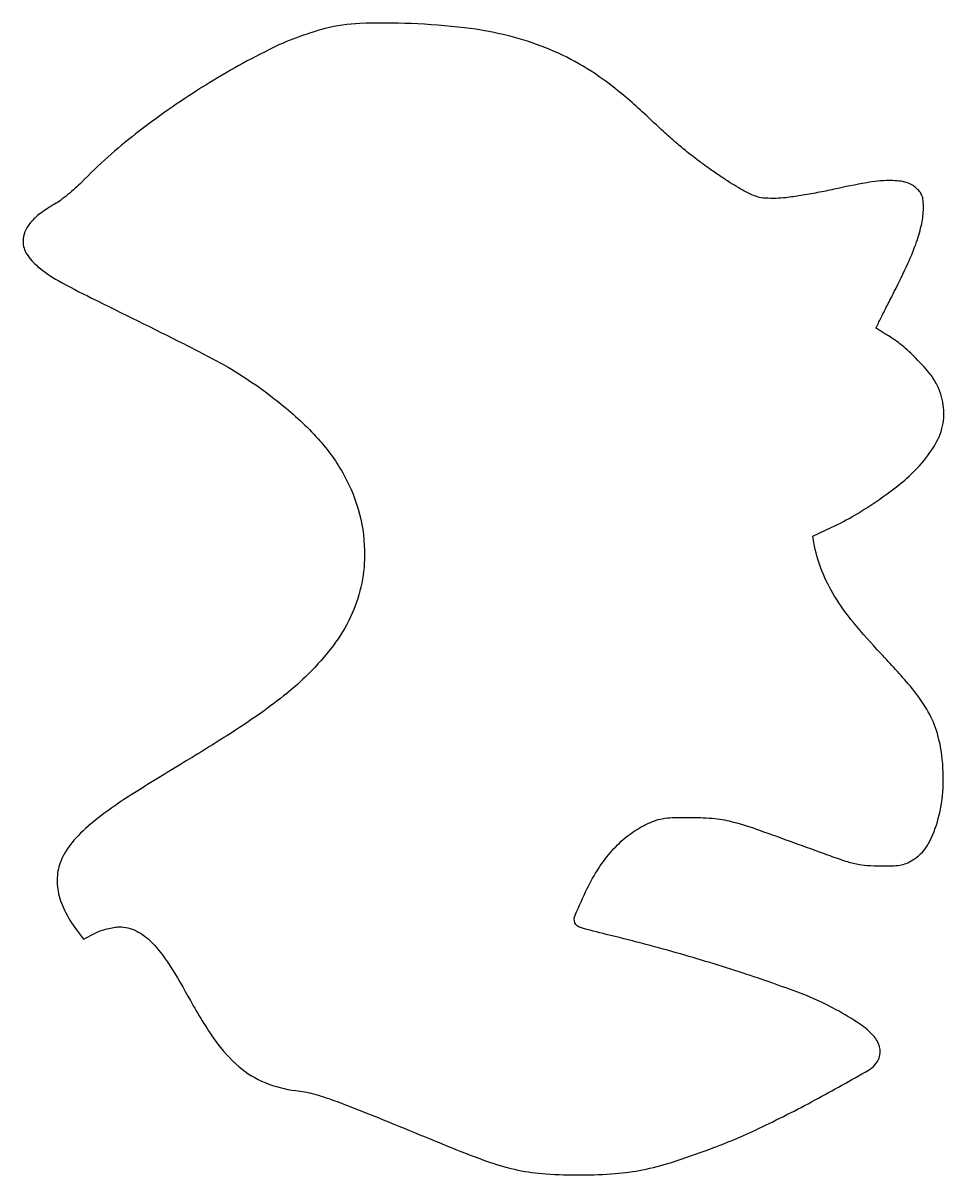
# Model space of a CAD drawing. Extents: x 0 to 322, y 1 to 403.
import ezdxf

# ---------------------------------------------------------------- set-up
doc = ezdxf.new("R2010")
doc.units = 0

msp = doc.modelspace()

# ---------------------------------------------------------------- linework, layer by layer
msp.add_lwpolyline([(105.5, 401.043237, 0.051261), (85.801113, 393.620398, 0.025), (62.368874, 380.427658, 0.024612), (39.305368, 364.239882, 0.034218), (20.5, 347.423832, -0.016595), (18.255296, 345.269602, -0.012312), (15.641376, 343.036349, -0.012475), (13.067147, 341.04896, -0.027292), (10.98128, 339.688514, 0.02728), (5.966377, 336.417857, 0.058978), (2.602618, 333.282453, 0.078238), (0.668409, 330.103064, 0.097907), (0, 326.722305, 0.144922), (1.325489, 322.245256, 0.07607), (5.220719, 317.870941, 0.045327), (12.276673, 313.035131, 0.013237), (23.937912, 306.908281, -0.001347), (56.242016, 290.903829, -0.011795), (70.372763, 283.434258, -0.023866), (79.963816, 277.453444, -0.016974), (90.132839, 269.894066, -0.040605), (103.040588, 257.763813, -0.05794), (112.16259, 244.973445, -0.063531), (117.52989, 231.412972, -0.064365), (119.288866, 217, -0.054032), (118.013572, 205.966293, -0.055243), (114.405648, 195.548752, -0.050927), (108.295195, 185.481923, -0.035652), (99.552971, 175.485845, -0.024962), (92.135548, 168.83416, -0.016531), (83.013128, 161.92723, -0.012668), (71.144748, 153.986518, -0.00551), (55, 144.01448, 0.006564), (36.676263, 132.643132, 0.024122), (25.548388, 124.752877, 0.038522), (18.443839, 118.239474, 0.069425), (13.905784, 111.789838, 0.085843), (12.081786, 105.960629, 0.079133), (12.244709, 99.682884, 0.069262), (14.452714, 93.068478, 0.046086), (18.655042, 86.254059), (21.09559, 83.008119), (25.189261, 85.096554, -0.033796), (27.071454, 85.901616, -0.021552), (29.35145, 86.590726, -0.021641), (31.656378, 87.075115, -0.037204), (33.609856, 87.250401, -0.123329), (39.475473, 85.875134, -0.082067), (45.044074, 81.733491, -0.050998), (51.036708, 74.101209, -0.015782), (58.456619, 61.5, 0.027839), (67.131781, 47.54739, 0.06322), (75.47464, 38.377364, 0.079146), (84.538795, 32.840515, 0.069792), (95.276547, 30.086845, -0.03808), (101.397618, 28.92359, -0.021955), (108.549898, 26.649632, -0.008566), (120.325263, 22.097797, -0.000774), (149.545718, 10.170449, 0.012745), (162.904059, 5.087319, 0.032606), (172.86728, 2.29851, 0.035552), (182.595245, 0.960713, 0.017846), (195, 0.589673, 0.017247), (206.795672, 1.065004, 0.030925), (216.395913, 2.38456, 0.027711), (226.438417, 4.989863, 0.011112), (239.864257, 9.610508, 0.022387), (256.866936, 16.768146, 0.01298), (276.641731, 26.79266, 0.006761), (295.309269, 37.201726, 0.173019), (299.021154, 41.555639, 0.165415), (299.15673, 45.377286, 0.109947), (296.991227, 49.235866, 0.064262), (292.146242, 53.41731, 0.020682), (284, 58.32608, 0.035559), (271.460404, 64.075033, 0.010546), (251.542043, 71.069209, 0.010241), (228.149479, 78.206039, 0.00928), (203.705665, 84.632226, -0.009462), (194.665674, 87.012332, -0.228794), (192.766764, 88.69879, -0.205307), (192.793734, 91.330738, -0.007519), (197.050751, 100.606335, -0.032755), (201.052163, 107.746597, -0.038315), (205.76989, 113.915605, -0.041068), (211.031841, 118.909251, -0.052089), (216.658657, 122.540265, -0.021884), (220.372379, 124.222024, -0.052259), (223.28015, 125.048843, -0.037004), (226.844176, 125.401536, -0.0067), (233.5, 125.476511, -0.023419), (241.660946, 125.076598, -0.043223), (248.188978, 123.873952, -0.018979), (257.184033, 121.026954, -0.001464), (281, 112.403214, 0.009109), (286.913903, 110.363518, 0.027116), (291.054578, 109.263399, 0.032323), (294.87389, 108.721884, 0.018029), (299.569365, 108.533182, 0.010323), (304.130424, 108.608597, 0.04235), (306.873467, 108.944438, 0.059901), (309.023933, 109.671753, 0.036885), (311.346292, 111, 0.121065), (316.233761, 116.389666, 0.059243), (319.671142, 125.064549, 0.051991), (321.337802, 135.72891, 0.044041), (320.916924, 147.134327, 0.045318), (319.013366, 155.830977, 0.058381), (315.660278, 163.285541, 0.042172), (309.817114, 171.408063, 0.012596), (299.595067, 182.759469, -0.017205), (290.066524, 193.538919, -0.034151), (283.432378, 202.808155, -0.041991), (279.059222, 211.438946, -0.049944), (276.490714, 220.197807), (275.827893, 223.730948), (282.470889, 226.839582, 0.023586), (290.491376, 231.064696, 0.017985), (298.859283, 236.40443, 0.018334), (306.484995, 242.08932, 0.033674), (312.178501, 247.336161, 0.04868), (318.082287, 254.918059, 0.084368), (321.15361, 262.264661, 0.095657), (321.422555, 269.548304, 0.079647), (319.034609, 276.932162, 0.056449), (316.375423, 280.951167, 0.022094), (311.876871, 285.863245, 0.02229), (306.814384, 290.490944, 0.041498), (302.270375, 293.687437, -0.005317), (300.633439, 294.67028, -0.008421), (299.254423, 295.550692, -0.003238), (298.100683, 296.325725, -0.248111), (298, 296.516134, -0.115716), (298.057824, 296.762642, -0.000233), (299.849859, 300.368046, -0.001621), (301.883129, 304.421029, -0.001003), (304.297393, 309.171112, 0.010491), (309.037994, 318.953527, 0.023653), (312.115755, 326.593139, 0.031078), (313.877381, 332.8717, 0.05149), (314.472767, 338.336584, 0.021855), (314.37108, 341.006222, 0.071171), (313.979123, 342.727642, 0.08443), (313.162479, 344.107344, 0.039402), (311.694236, 345.586584, 0.125754), (307.930862, 347.451942, 0.058391), (302.463514, 347.963676, 0.037346), (294.674103, 347.198013, 0.011911), (283.242647, 344.922872, -0.008177), (277.504445, 343.73622, -0.007751), (271.627528, 342.71489, -0.007728), (266.4014, 341.972493, -0.02687), (263, 341.72741, -0.019136), (259.147068, 341.804724, -0.054258), (256.5, 342.250232, -0.04938), (253.875334, 343.279824, -0.013797), (250, 345.397444, -0.010368), (247.00867, 347.224991, -0.005405), (243.353125, 349.619853, -0.005372), (239.653165, 352.159434, -0.008172), (236.5, 354.451767, -0.006465), (231.877908, 358.023378, -0.010587), (228.0678, 361.180763, -0.008004), (223.726213, 365.059636, -0.002186), (217, 371.320079, 0.023664), (205.35547, 381.260251, 0.034615), (194.16051, 388.757161, 0.036609), (182.543219, 394.335872, 0.031528), (169.646499, 398.487911, 0.032909), (154.242163, 401.333007, 0.019259), (135.52983, 402.801719, 0.018867), (117.64573, 402.838997, 0.055628)], format="xyb", close=True)

doc.saveas('drawing.dxf')
